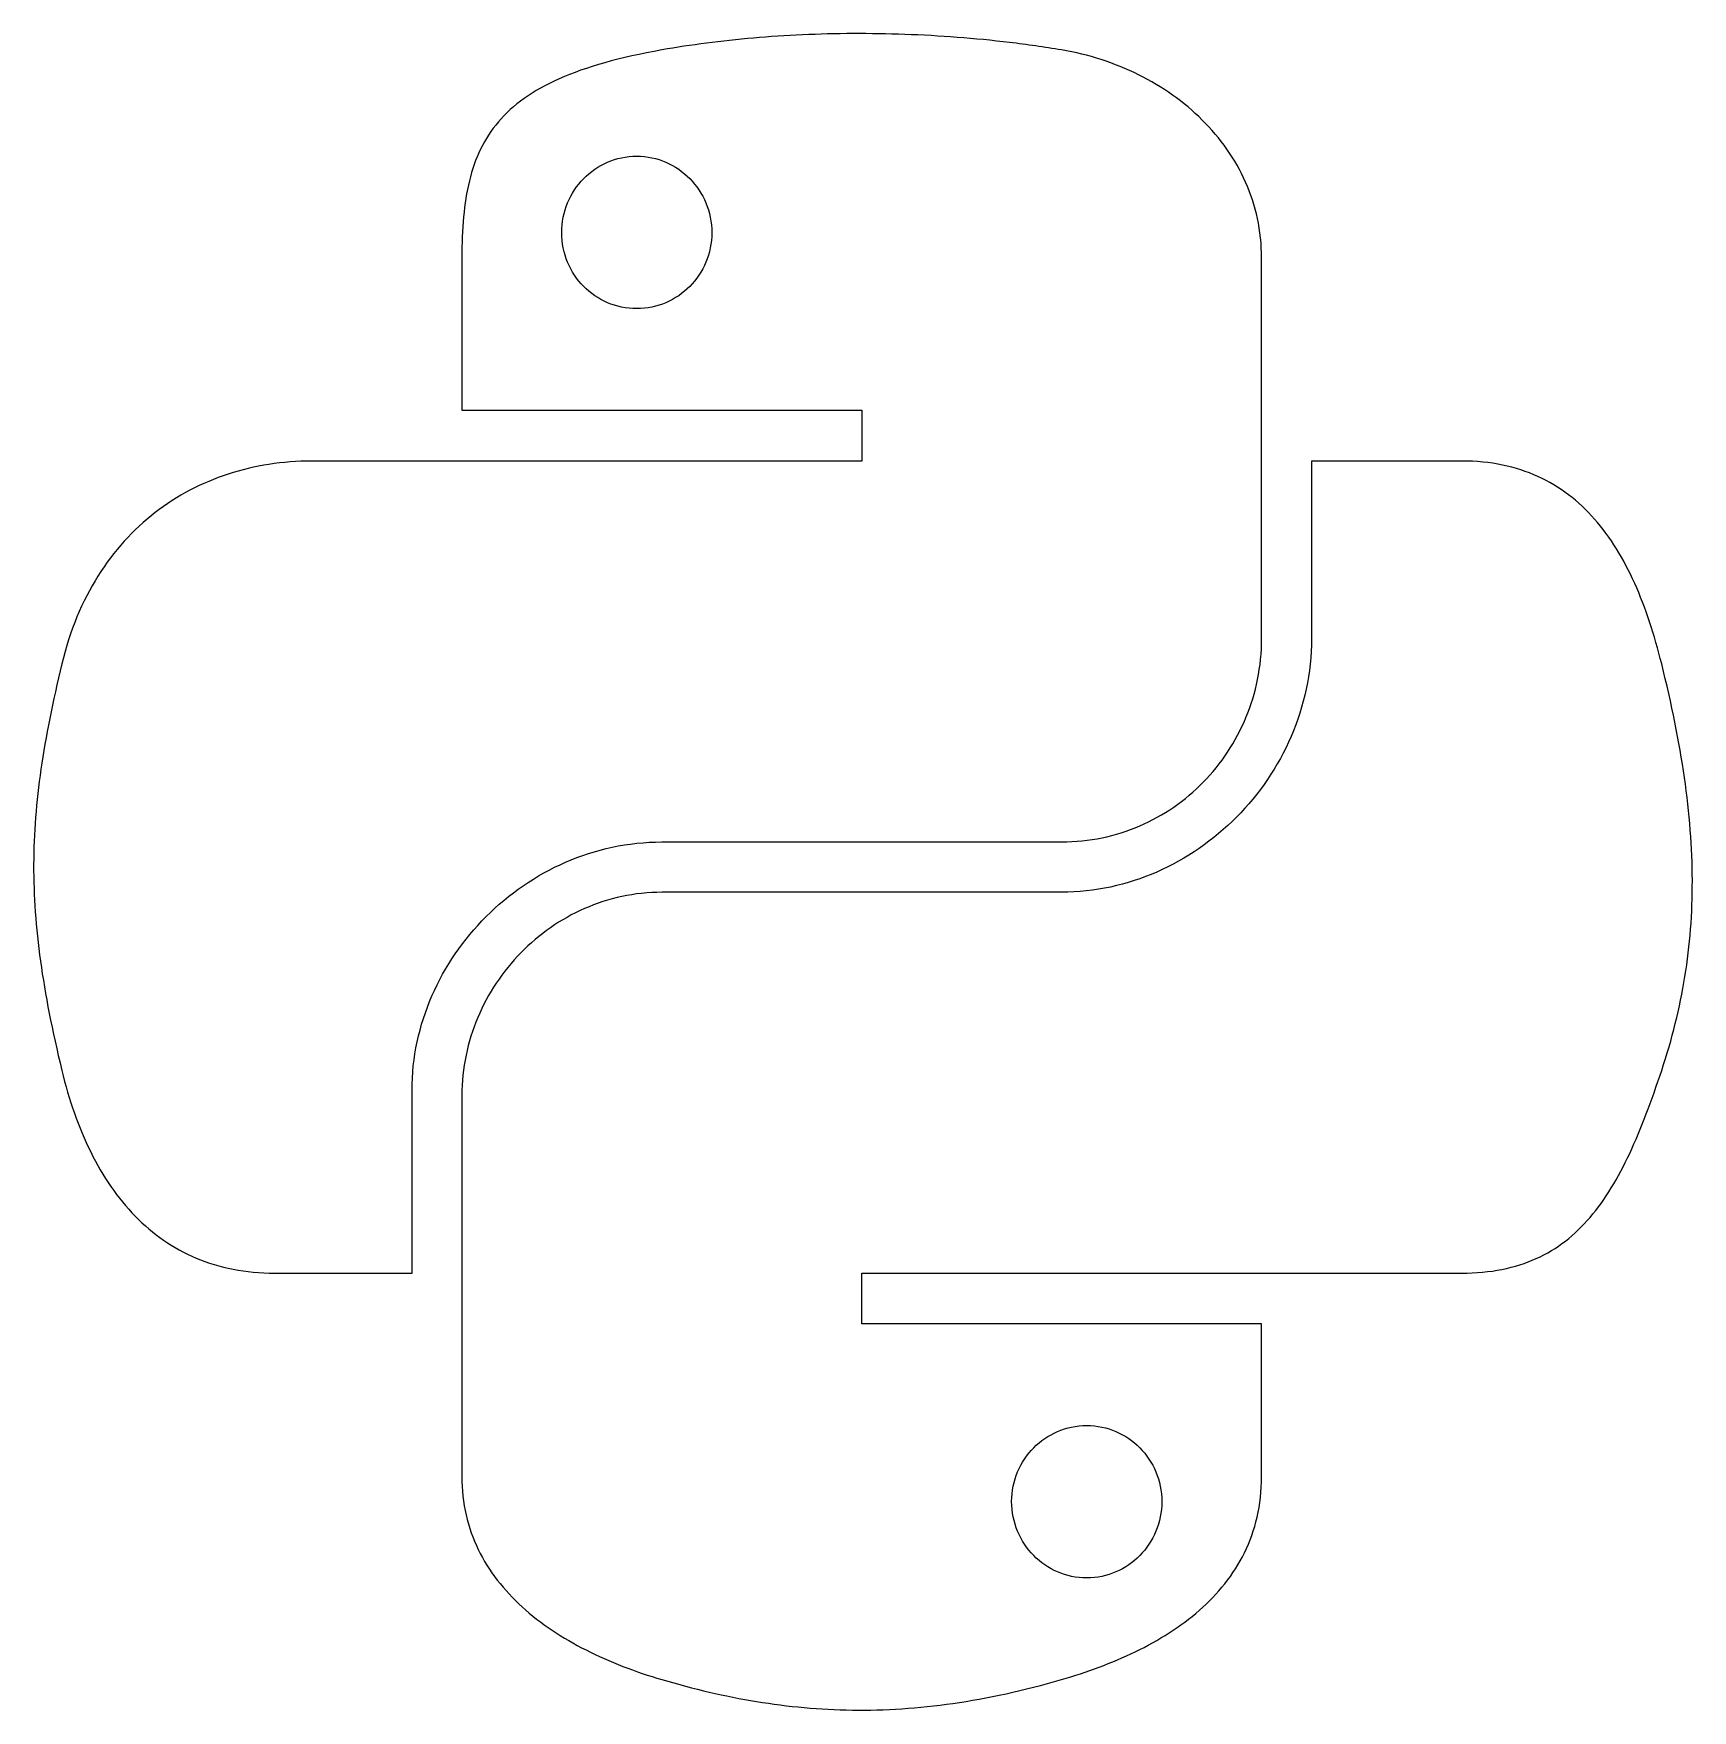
# Model space of a CAD drawing. Extents: x -13.3 to 18, y -15.9 to 15.9.
import ezdxf

# ---------------------------------------------------------------- set-up
doc = ezdxf.new("R2010")
doc.units = 0
doc.layers.get('0').update_dxf_attribs({"linetype": 'CONTINUOUS'})

msp = doc.modelspace()

# ---------------------------------------------------------------- linework, layer by layer
at = {"color": 7}
for points in [[(2.174877, 15.85908), (2.174877, 15.85908)], [(-1.917345, 13.539565), (-1.917345, 13.539565)], [(-5.224637, 11.616928), (-5.224637, 10.895938), (-5.224637, 10.17495), (-5.224637, 9.45396), (-5.224637, 8.73297), (-3.332866, 8.73297), (-1.441095, 8.73297), (0.450676, 8.73297), (2.342446, 8.73297), (2.342446, 8.492641), (2.342446, 8.252312), (2.342446, 8.01198), (2.342446, 7.77165), (0.450676, 7.77165), (-1.441095, 7.77165), (-3.332866, 7.77165), (-5.224637, 7.77165), (-5.934602, 7.77165), (-6.644567, 7.77165), (-7.354533, 7.77165), (-8.064498, 7.77165)], [(9.90071, 4.411442), (9.90071, 6.212813), (9.90071, 8.014184), (9.90071, 9.815557), (9.90071, 11.616928)], [(10.844391, 7.771649), (10.844391, 6.931598), (10.844391, 6.091544), (10.844391, 5.251492), (10.844391, 4.411441)], [(13.684253, 7.771649), (12.974288, 7.771649), (12.264322, 7.771649), (11.554356, 7.771649), (10.844391, 7.771649)], [(-1.441095, 0.566164), (0.448471, 0.566164), (2.338037, 0.566164), (4.227603, 0.566164), (6.117169, 0.566164)], [(6.117169, -0.386337), (4.227603, -0.386337), (2.338037, -0.386337), (0.448471, -0.386337), (-1.441095, -0.386337)], [(-8.770054, -7.591822), (-8.119619, -7.591822), (-7.469186, -7.591822), (-6.818751, -7.591822), (-6.168317, -7.591822), (-6.168317, -6.727516), (-6.168317, -5.863211), (-6.168317, -4.998905), (-6.168317, -4.1346)], [(-5.224637, -4.231615), (-5.224637, -6.032985), (-5.224637, -7.834356), (-5.224637, -9.63573), (-5.224637, -11.437101)], [(9.90071, -11.437101), (9.90071, -10.71611), (9.90071, -9.99512), (9.90071, -9.274133), (9.90071, -8.553142), (8.011144, -8.553142), (6.121578, -8.553142), (4.232013, -8.553142), (2.342446, -8.553142), (2.342446, -8.312813), (2.342446, -8.072481), (2.342446, -7.832152), (2.342446, -7.591823), (4.232013, -7.591823), (6.121578, -7.591823), (8.011144, -7.591823), (9.90071, -7.591823), (10.846596, -7.591823), (11.792482, -7.591823), (12.738367, -7.591823), (13.684253, -7.591823)], [(6.593419, -10.475781), (6.593419, -10.475781)]]:
    msp.add_lwpolyline(points, dxfattribs=at)
for points in [[(-1.441095, 15.550401), (-2.241634, 15.408972), (-2.878375, 15.228894), (-3.383182, 15.004212)], [(-0.599437, 15.678932), (-0.888324, 15.641446), (-1.169346, 15.598487), (-1.441095, 15.550401)], [(0.289411, 15.774616), (-0.013798, 15.748428), (-0.31055, 15.716417), (-0.599437, 15.678932)], [(1.216999, 15.835362), (0.902285, 15.821169), (0.59262, 15.800803), (0.289411, 15.774616)], [(2.174877, 15.85908), (1.851475, 15.857585), (1.531713, 15.849555), (1.216999, 15.835362)], [(3.153801, 15.843814), (2.825129, 15.855566), (2.498279, 15.860583), (2.174877, 15.85908)], [(4.143659, 15.788139), (3.812968, 15.813575), (3.482473, 15.832062), (3.153801, 15.843814)], [(5.134699, 15.690764), (4.805239, 15.730316), (4.474351, 15.762702), (4.143659, 15.788139)], [(6.117169, 15.5504), (5.792191, 15.604496), (5.464159, 15.651213), (5.134699, 15.690764)], [(7.574678, 15.079787), (7.123712, 15.304381), (6.63055, 15.464835), (6.117169, 15.5504)], [(-3.383182, 15.004212), (-3.88799, 14.779529), (-4.260866, 14.510242), (-4.533674, 14.190395)], [(8.779011, 14.224337), (8.434414, 14.566459), (8.025644, 14.855193), (7.574678, 15.079787)], [(-4.533674, 14.190395), (-4.806482, 13.870547), (-4.979223, 13.500138), (-5.083761, 13.073213)], [(9.598309, 13.048551), (9.404034, 13.486702), (9.123609, 13.882214), (8.779011, 14.224337)], [(-2.921472, 13.115493), (-2.793007, 13.246438), (-2.640029, 13.352456), (-2.470141, 13.425738)], [(-2.470141, 13.425738), (-2.300252, 13.49902), (-2.113453, 13.539565), (-1.917345, 13.539565)], [(-1.917345, 13.539565), (-1.721938, 13.539565), (-1.535489, 13.49902), (-1.365732, 13.425738)], [(-1.365732, 13.425738), (-1.195975, 13.352456), (-1.042909, 13.246438), (-0.91427, 13.115493)], [(-5.083761, 13.073213), (-5.1883, 12.646287), (-5.224637, 12.162845), (-5.224637, 11.616928)], [(-3.225722, 12.655688), (-3.153887, 12.828677), (-3.049936, 12.984548), (-2.921472, 13.115493)], [(-0.91427, 13.115493), (-0.78563, 12.984549), (-0.681416, 12.828677), (-0.609362, 12.655688)], [(9.90071, 11.616928), (9.90071, 12.129607), (9.792584, 12.6104), (9.598309, 13.048551)], [(-3.337276, 12.093177), (-3.337276, 12.292592), (-3.297557, 12.482698), (-3.225722, 12.655688)], [(-0.609362, 12.655688), (-0.537309, 12.482698), (-0.497415, 12.292592), (-0.497415, 12.093177)], [(-3.225722, 11.533237), (-3.297557, 11.705265), (-3.337276, 11.89447), (-3.337276, 12.093177)], [(-0.497415, 12.093177), (-0.497415, 11.894467), (-0.537309, 11.705265), (-0.609362, 11.533237)], [(-2.921472, 11.07633), (-3.049936, 11.206347), (-3.153887, 11.361206), (-3.225722, 11.533237)], [(-0.609362, 11.533237), (-0.681416, 11.361206), (-0.78563, 11.206347), (-0.91427, 11.07633)], [(-2.470141, 10.768454), (-2.640029, 10.841129), (-2.793007, 10.946311), (-2.921472, 11.07633)], [(-0.91427, 11.07633), (-1.042909, 10.946311), (-1.195975, 10.841129), (-1.365732, 10.768454)], [(-1.917345, 10.655608), (-2.113453, 10.655608), (-2.300252, 10.695779), (-2.470141, 10.768454)], [(-1.365732, 10.768454), (-1.535489, 10.695779), (-1.721938, 10.655608), (-1.917345, 10.655608)], [(-8.064498, 7.77165), (-8.614299, 7.77165), (-9.147006, 7.689036), (-9.646214, 7.525821)], [(15.127972, 7.480077), (14.712507, 7.668703), (14.234754, 7.771649), (13.684253, 7.771649)], [(-9.646214, 7.525821), (-10.145421, 7.362606), (-10.611131, 7.118794), (-11.026937, 6.7964)], [(16.197962, 6.674414), (15.896613, 7.017139), (15.543436, 7.291448), (15.127972, 7.480077)], [(-11.026937, 6.7964), (-11.442744, 6.474004), (-11.808649, 6.073028), (-12.108247, 5.595488)], [(16.956983, 5.458257), (16.748831, 5.920551), (16.499311, 6.331692), (16.197962, 6.674414)], [(-12.108247, 5.595488), (-12.407846, 5.117949), (-12.641138, 4.563845), (-12.791721, 3.935192)], [(17.467792, 3.935191), (17.331918, 4.482521), (17.165135, 4.995966), (16.956983, 5.458257)], [(9.605401, 2.919215), (9.795736, 3.378754), (9.90071, 3.883204), (9.90071, 4.411442)], [(10.844391, 4.411441), (10.844391, 3.76016), (10.706351, 3.134659), (10.459938, 2.56275)], [(-12.791721, 3.935192), (-12.965416, 3.214611), (-13.097613, 2.56176), (-13.186868, 1.940787)], [(17.898004, 1.784065), (17.800826, 2.462406), (17.656897, 3.175008), (17.467792, 3.935191)], [(8.797922, 1.696445), (9.139368, 2.045045), (9.415065, 2.459675), (9.605401, 2.919215)], [(10.459938, 2.56275), (10.213525, 1.990844), (9.858739, 1.472531), (9.425247, 1.035631)], [(-13.186868, 1.940787), (-13.276123, 1.319816), (-13.322436, 0.73072), (-13.324362, 0.137647)], [(7.595952, 0.869855), (8.049282, 1.065274), (8.456476, 1.347846), (8.797922, 1.696445)], [(18.047711, -0.161479), (18.045623, 0.461648), (17.995183, 1.105724), (17.898004, 1.784065)], [(9.425247, 1.035631), (8.991756, 0.598729), (8.479559, 0.243236), (7.918323, -0.003031)], [(6.117169, 0.566164), (6.643157, 0.566164), (7.142622, 0.674436), (7.595952, 0.869855)], [(-3.262342, 0.182901), (-2.698874, 0.428468), (-2.082647, 0.566164), (-1.441095, 0.566164)], [(-13.324362, 0.137647), (-13.326281, -0.455427), (-13.283827, -1.052479), (-13.195535, -1.689361)], [(-4.767034, -0.847603), (-4.336519, -0.41611), (-3.82581, -0.062669), (-3.262342, 0.182901)], [(7.918323, -0.003031), (7.357088, -0.249295), (6.746814, -0.386337), (6.117169, -0.386337)], [(17.907459, -1.981327), (18.003587, -1.386784), (18.049812, -0.784606), (18.047711, -0.161479)], [(-1.441095, -0.386337), (-1.958679, -0.386337), (-2.453942, -0.497081), (-2.905696, -0.695596)], [(-5.790562, -2.346414), (-5.547869, -1.788641), (-5.197548, -1.279098), (-4.767034, -0.847603)], [(-2.905696, -0.695596), (-3.35745, -0.894111), (-3.765695, -1.180394), (-4.109242, -1.53147)], [(-4.109242, -1.53147), (-4.452788, -1.882544), (-4.731637, -2.298412), (-4.924599, -2.756095)], [(-13.195535, -1.689361), (-13.107243, -2.326244), (-12.97312, -3.002959), (-12.791721, -3.755363)], [(17.467792, -3.755365), (17.665301, -3.162777), (17.811331, -2.575868), (17.907459, -1.981327)], [(-6.168317, -4.1346), (-6.168317, -3.510191), (-6.033254, -2.904187), (-5.790562, -2.346414)], [(-4.924599, -2.756095), (-5.117562, -3.213777), (-5.224637, -3.713277), (-5.224637, -4.231615)], [(-12.791721, -3.755363), (-12.657247, -4.315422), (-12.476106, -4.83523), (-12.245674, -5.299909)], [(16.863219, -5.326163), (17.081964, -4.858568), (17.276588, -4.330979), (17.467792, -3.755365)], [(-12.245674, -5.299909), (-12.015241, -5.764588), (-11.735518, -6.174141), (-11.403878, -6.513682)], [(16.113917, -6.537017), (16.401608, -6.201365), (16.644475, -5.79376), (16.863219, -5.326163)], [(-11.403878, -6.513682), (-11.072238, -6.853224), (-10.688683, -7.12276), (-10.250587, -7.30741)], [(15.095668, -7.31616), (15.493711, -7.136373), (15.826227, -6.872673), (16.113917, -6.537017)], [(-10.250587, -7.30741), (-9.812491, -7.492059), (-9.319855, -7.591822), (-8.770054, -7.591822)], [(13.684253, -7.591823), (14.234054, -7.591823), (14.697625, -7.495949), (15.095668, -7.31616)], [(5.590342, -10.896504), (5.718982, -10.766484), (5.872047, -10.661306), (6.041805, -10.588628)], [(6.041805, -10.588628), (6.211562, -10.515953), (6.398011, -10.475781), (6.593419, -10.475781)], [(6.593419, -10.475781), (6.789526, -10.475781), (6.976326, -10.515953), (7.146214, -10.588628)], [(7.146214, -10.588628), (7.316103, -10.661306), (7.469081, -10.766484), (7.597545, -10.896504)], [(5.285435, -11.353411), (5.357489, -11.181382), (5.461703, -11.026524), (5.590342, -10.896504)], [(7.597545, -10.896504), (7.72601, -11.026524), (7.829961, -11.181382), (7.901796, -11.353411)], [(5.173488, -11.913351), (5.173488, -11.714644), (5.213382, -11.525442), (5.285435, -11.353411)], [(7.901796, -11.353411), (7.97363, -11.525442), (8.013349, -11.714644), (8.013349, -11.913351)], [(-5.224637, -11.437101), (-5.224637, -11.94978), (-5.113184, -12.409681), (-4.91475, -12.82034)], [(9.577429, -12.881593), (9.783304, -12.46183), (9.90071, -11.983017), (9.90071, -11.437101)], [(5.285436, -12.475862), (5.213382, -12.302871), (5.173488, -12.112766), (5.173488, -11.913351)], [(8.013349, -11.913351), (8.013349, -12.112766), (7.97363, -12.302871), (7.901796, -12.475862)], [(5.590343, -12.935667), (5.461703, -12.804721), (5.357489, -12.64885), (5.285436, -12.475862)], [(7.901796, -12.475862), (7.829961, -12.64885), (7.726009, -12.804721), (7.597545, -12.935667)], [(-4.91475, -12.82034), (-4.716316, -13.230995), (-4.430901, -13.592415), (-4.082977, -13.908131)], [(6.041805, -13.245911), (5.872048, -13.172629), (5.718982, -13.066612), (5.590343, -12.935667)], [(7.597545, -12.935667), (7.469081, -13.066612), (7.316103, -13.172629), (7.146214, -13.245911)], [(8.723331, -13.971775), (9.077209, -13.662067), (9.371554, -13.301356), (9.577429, -12.881593)], [(6.593419, -13.35974), (6.398012, -13.35974), (6.211562, -13.319193), (6.041805, -13.245911)], [(7.146214, -13.245911), (6.976325, -13.319193), (6.789526, -13.35974), (6.593419, -13.35974)], [(-4.082977, -13.908131), (-3.735053, -14.22385), (-3.324619, -14.493869), (-2.876148, -14.72173)], [(7.512038, -14.755938), (7.956043, -14.540185), (8.369454, -14.28148), (8.723331, -13.971775)], [(-2.876148, -14.72173), (-2.427677, -14.949591), (-1.941169, -15.135293), (-1.441095, -15.282378)], [(6.117169, -15.282378), (6.59343, -15.144485), (7.068031, -14.971689), (7.512038, -14.755938)], [(-1.441095, -15.282378), (-0.842267, -15.458457), (-0.249584, -15.598473), (0.347379, -15.696458)], [(4.06395, -15.732255), (4.719745, -15.638249), (5.400676, -15.49028), (6.117169, -15.282378)], [(0.347379, -15.696458), (0.944343, -15.79444), (1.545588, -15.850393), (2.16154, -15.858349)], [(2.16154, -15.858349), (2.777493, -15.866308), (3.408154, -15.826263), (4.06395, -15.732255)]]:
    msp.add_open_spline(points, degree=3, dxfattribs=at)

doc.saveas('drawing.dxf')
